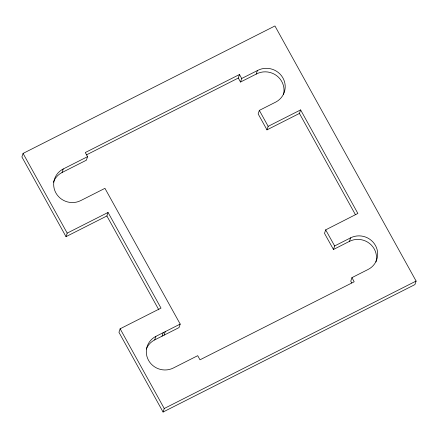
<?xml version="1.0" encoding="UTF-8"?>
<svg xmlns="http://www.w3.org/2000/svg" width="438" height="438" viewBox="0 0 438 438"><rect width="100%" height="100%" fill="white"/><g stroke="black" fill="none" stroke-linecap="round" stroke-linejoin="round"><path stroke-width="0.66" d="M23.077 153.409L21.9 156.93L66.012 236.651L106.883 215.972L108.06 212.446L160.998 308.111L120.132 328.79L118.95 332.311L163.062 412.032L414.923 284.59L416.1 281.07L274.938 25.968L23.077 153.409L67.195 233.125L66.012 236.651M53.441 182.263A18.38 17.712 18.5 0 1 62.054 172.501L63.236 168.975L87.551 156.673L85.295 152.539L239.482 74.52L241.688 78.506L240.511 82.032L238.299 78.046L239.482 74.52M87.551 156.673L86.374 160.198L62.054 172.501M146.314 349.053A18.385 17.717 18.5 0 1 154.691 339.91L155.873 336.384L180.193 324.076L104.945 188.34L80.729 200.593A18.38 17.712 18.5 0 1 55.889 192.928A18.38 17.712 18.5 0 1 63.236 168.975M154.691 339.91L162.016 336.203L163.193 332.677M162.016 336.203L164.091 335.152L165.274 331.626M240.511 82.032L256.203 74.099L257.385 70.578A18.538 17.865 18.5 0 1 282.669 77.504A18.538 17.865 18.5 0 1 276.093 101.901L259.334 110.392L258.157 113.918L266.977 129.862L299.433 113.437L300.616 109.916L357.873 213.465L325.686 229.857L324.498 233.366L333.466 249.49L349.453 241.36A18.385 17.717 18.5 0 1 369.453 243.386A18.385 17.717 18.5 0 1 375.946 261.962M180.193 324.076L179.016 327.602L164.091 335.152M163.062 412.032L164.245 408.506L416.1 281.07M266.977 129.862L268.155 126.341L300.616 109.916M333.466 249.49L334.643 245.959L350.624 237.834A18.385 17.717 18.5 0 1 375.465 245.499A18.385 17.717 18.5 0 1 368.123 269.452L351.944 277.637L350.767 281.169L351.725 282.943M349.453 241.36L350.624 237.834M86.554 154.828L238.299 78.046M241.688 78.506L257.385 70.578M67.195 233.125L108.06 212.446M325.686 229.857L334.643 245.959M106.883 215.972L158.83 309.841M120.132 328.79L164.245 408.506M299.433 113.437L355.371 214.593M259.334 110.392L268.155 126.341M351.944 277.637L354.178 281.787L199.996 359.806L197.713 355.683L173.371 368.002A18.385 17.717 18.5 0 1 148.526 360.337A18.385 17.717 18.5 0 1 155.873 336.384M256.203 74.099A18.538 17.865 18.5 0 1 276.696 75.697A18.538 17.865 18.5 0 1 283.441 94.663"/></g></svg>
